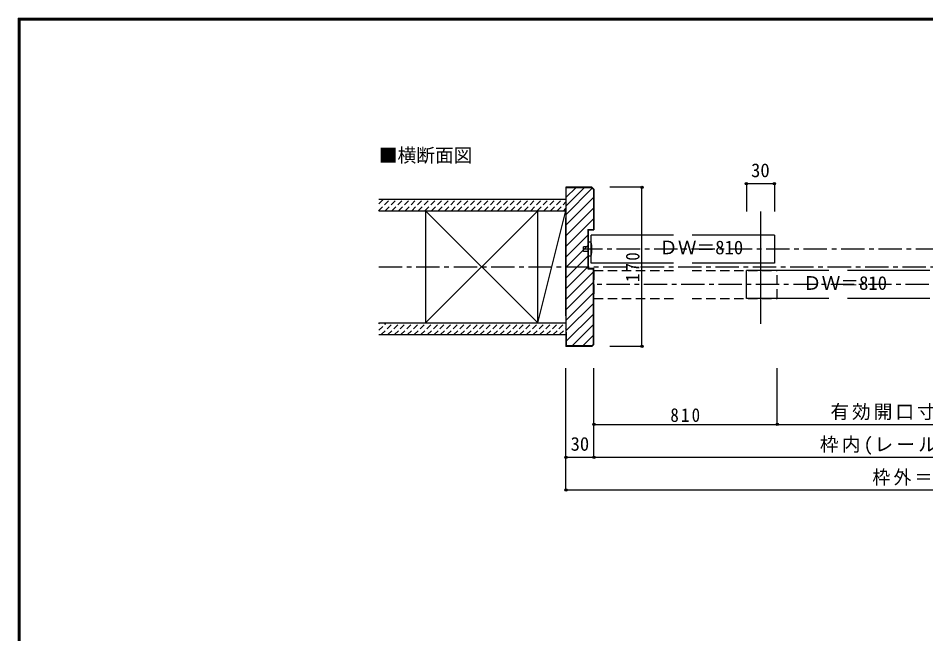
# Model space of a CAD drawing. Units: millimetres at full size, sheet at 1:5; details may follow other scales. Extents: x -973 to 977, y -718 to 696.
# Drawn here: x -973 to -2, y 38 to 696 of the extents above; entities that cross this region are included whole.
import ezdxf
from ezdxf.enums import TextEntityAlignment as Align

# ---------------------------------------------------------------- set-up
doc = ezdxf.new("R2010")
doc.units = ezdxf.units.MM
doc.header["$LTSCALE"] = 5
doc.header["$PDMODE"] = 32
doc.header["$PDSIZE"] = 2.5
for name, pattern in [('CHAIN1', [8, 5, -1, 1, -1]), ('DASHED1', [1.8, 1.2, -0.6]), ('DASHED2', [3, 2, -1])]:
    doc.linetypes.add(name, pattern=pattern)
for name, color, linetype in [('0-1_通り芯', 4, 'CHAIN1'), ('0-2_柱', 3, 'Continuous'), ('0-3_仕上げ', 2, 'Continuous'), ('0-4_枠', 3, 'Continuous'), ('0-6_扉', 6, 'Continuous'), ('0-7_金物', 7, 'Continuous'), ('0-A_文字', 3, 'Continuous'), ('0-B_寸法', 7, 'Continuous'), ('0-C_ハッチ', 4, 'DASHED1'), ('F-1_枠', 6, 'Continuous')]:
    doc.layers.add(name, color=color, linetype=linetype)
doc.styles.add('ＭＳ ゴシック', font='')
doc.styles.get('ＭＳ ゴシック').set_extended_font_data('MS Gothic')

msp = doc.modelspace()

# ---------------------------------------------------------------- linework, layer by layer
at = {"layer": '0-1_通り芯'}
msp.add_line((-587.506, 430), (590.812, 430), dxfattribs=at)
at = {"layer": '0-2_柱'}
for p, q in [((-537.506, 490), (-537.506, 370)), ((-417.506, 370), (-417.506, 490)), ((-387.506, 377.5), (-387.506, 482.5))]:
    msp.add_line(p, q, dxfattribs=at)
at = {"layer": '0-3_仕上げ'}
for p, q in [((-587.506, 502.5), (-387.506, 502.5)), ((-587.506, 490), (-387.506, 490)), ((-587.506, 370), (-387.506, 370)), ((-587.506, 357.5), (-387.506, 357.5))]:
    msp.add_line(p, q, dxfattribs=at)
at = {"layer": '0-4_枠'}
for p, q in [((-359.627, 515), (-387.506, 515)), ((-387.506, 515), (-387.506, 345)), ((-359.627, 515), (-357.506, 512.879)), ((-359.834, 514.5), (-387.006, 514.5)), ((-387.006, 500), (-387.006, 514.5)), ((-359.834, 514.5), (-358.006, 512.671)), ((-358.006, 512.671), (-358.006, 470)), ((-357.506, 512.879), (-357.506, 469.5)), ((-387.006, 500), (-387.506, 500)), ((-364.006, 470), (-364.006, 428)), ((-364.006, 470), (-358.006, 470)), ((-363.506, 469.5), (-357.506, 469.5)), ((-363.506, 469.5), (-363.506, 428.5)), ((-364.006, 428), (-358.006, 428)), ((-363.506, 428.5), (-357.506, 428.5)), ((-358.006, 347.328), (-358.006, 428)), ((-357.506, 347.121), (-357.506, 428.5)), ((-387.006, 360), (-387.506, 360)), ((-387.006, 360), (-387.006, 345.5)), ((-359.627, 345), (-387.506, 345)), ((-359.834, 345.5), (-387.006, 345.5)), ((-359.834, 345.5), (-358.006, 347.328)), ((-359.627, 345), (-357.506, 347.121))]:
    msp.add_line(p, q, dxfattribs=at)
at = {"layer": '0-6_扉', "color": 3}
msp.add_line((-179.426, 489), (-179.426, 369), dxfattribs=at)
at = {"layer": '0-6_扉'}
for p, q in [((-360.506, 434), (-360.506, 464)), ((-272.466, 464), (-360.506, 464)), ((-164.426, 464), (-252.466, 464)), ((-272.466, 434), (-360.506, 434)), ((-194.426, 396), (-194.426, 426)), ((-106.387, 426), (-194.426, 426)), ((1.653, 426), (-86.387, 426)), ((-106.387, 396), (-194.426, 396)), ((1.653, 396), (-86.387, 396))]:
    msp.add_line(p, q, dxfattribs=at)
at = {"layer": '0-6_扉', "color": 2, "linetype": 'DASHED2'}
for p, q in [((-357.506, 426), (-357.506, 396)), ((-357.506, 426), (-272.466, 426)), ((-252.466, 426), (-161.426, 426)), ((-161.426, 396), (-161.426, 426)), ((-357.506, 396), (-272.466, 396)), ((-252.466, 396), (-161.426, 396))]:
    msp.add_line(p, q, dxfattribs=at)
at = {"layer": '0-6_扉'}
msp.add_lwpolyline([(-164.426, 464), (-164.426, 434), (-252.466, 434)], dxfattribs=at)
at = {"layer": '0-7_金物'}
for p, q in [((-360.506, 456.5), (-363.506, 456.5)), ((-363.506, 441.5), (-363.506, 456.5)), ((-363.506, 451.5), (-368.506, 451.5)), ((-368.506, 446.5), (-368.506, 451.5)), ((-363.506, 446.5), (-368.506, 446.5)), ((-360.506, 441.5), (-363.506, 441.5))]:
    msp.add_line(p, q, dxfattribs=at)
msp.add_arc((-390.957, 449), 31.361, 346.16371, 13.83632, dxfattribs=at)
at = {"layer": '0-B_寸法', "color": 4}
for p, q in [((-306.084, 515), (-340.606, 515)), ((-306.084, 345), (-306.084, 515)), ((-194.426, 519), (-194.426, 489)), ((-194.426, 519), (-164.426, 519)), ((-164.426, 519), (-164.426, 489)), ((-306.084, 345), (-340.606, 345)), ((-387.506, 191.5), (-387.506, 321.5)), ((-357.506, 226.5), (-357.506, 321.5)), ((-357.506, 261.5), (-357.506, 321.5)), ((-161.426, 261.5), (-161.426, 321.5)), ((-161.426, 261.5), (164.732, 261.5)), ((-387.506, 226.5), (390.812, 226.5)), ((-387.506, 191.5), (390.812, 191.5))]:
    msp.add_line(p, q, dxfattribs=at)
at = {"layer": '0-B_寸法'}
for p, q in [((-537.506, 490), (-417.506, 370)), ((-537.506, 370), (-417.506, 490)), ((-417.506, 370), (-387.506, 490))]:
    msp.add_line(p, q, dxfattribs=at)
at = {"layer": '0-B_寸法', "color": 4, "linetype": 'CHAIN1'}
for p, q in [((371.812, 449), (-368.506, 449)), ((360.812, 411), (-357.506, 411))]:
    msp.add_line(p, q, dxfattribs=at)
at = {"layer": '0-B_寸法', "color": 4}
msp.add_lwpolyline([(-357.506, 261.5), (-161.426, 261.5), (-161.426, 321.5)], dxfattribs=at)
at = {"layer": '0-B_寸法'}
for p in [(-306.084, 515), (-194.426, 519), (-164.426, 519), (-306.084, 345), (-357.506, 261.5), (-161.426, 261.5), (-387.506, 226.5), (-357.506, 226.5), (-387.506, 191.5)]:
    msp.add_point(p, dxfattribs=at)
at = {"layer": '0-C_ハッチ', "linetype": 'Continuous'}
for p, q in [((-387.506, 485.755), (-359.297, 513.963)), ((-387.006, 495.315), (-367.821, 514.5)), ((-387.006, 504.376), (-376.882, 514.5)), ((-387.506, 474.441), (-358.006, 503.941)), ((-387.506, 463.127), (-358.006, 492.627)), ((-387.506, 451.814), (-358.006, 481.314)), ((-387.506, 440.5), (-364.006, 464)), ((-387.506, 429.186), (-364.006, 452.686)), ((-387.506, 417.872), (-364.006, 441.372)), ((-387.506, 406.559), (-364.006, 430.059)), ((-387.506, 395.245), (-358.006, 424.745)), ((-387.506, 383.931), (-358.006, 413.431)), ((-387.506, 372.617), (-358.006, 402.118)), ((-387.006, 361.803), (-358.006, 390.804)), ((-387.006, 350.49), (-358.006, 379.49)), ((-380.682, 345.5), (-358.006, 368.176)), ((-369.368, 345.5), (-358.006, 356.863))]:
    msp.add_line(p, q, dxfattribs=at)
at = {"layer": '0-C_ハッチ'}
for p, q in [((-587.776, 490), (-575.276, 502.5)), ((-587.506, 497.341), (-582.347, 502.5)), ((-580.705, 490), (-568.205, 502.5)), ((-573.634, 490), (-561.134, 502.5)), ((-566.563, 490), (-554.063, 502.5)), ((-559.491, 490), (-546.991, 502.5)), ((-552.42, 490), (-539.92, 502.5)), ((-545.349, 490), (-532.849, 502.5)), ((-538.278, 490), (-525.778, 502.5)), ((-531.207, 490), (-518.707, 502.5)), ((-524.136, 490), (-511.636, 502.5)), ((-517.065, 490), (-504.565, 502.5)), ((-509.994, 490), (-497.494, 502.5)), ((-502.923, 490), (-490.423, 502.5)), ((-495.852, 490), (-483.352, 502.5)), ((-488.781, 490), (-476.281, 502.5)), ((-481.71, 490), (-469.21, 502.5)), ((-474.639, 490), (-462.139, 502.5)), ((-467.568, 490), (-455.068, 502.5)), ((-460.497, 490), (-447.997, 502.5)), ((-453.425, 490), (-440.925, 502.5)), ((-446.354, 490), (-433.854, 502.5)), ((-439.283, 490), (-426.783, 502.5)), ((-432.212, 490), (-419.712, 502.5)), ((-425.141, 490), (-412.641, 502.5)), ((-418.07, 490), (-405.57, 502.5)), ((-410.999, 490), (-398.499, 502.5)), ((-403.928, 490), (-391.428, 502.5)), ((-396.857, 490), (-387.506, 499.351)), ((-389.786, 490), (-387.506, 492.28)), ((-587.506, 362.133), (-579.639, 370)), ((-587.506, 369.204), (-586.71, 370)), ((-585.068, 357.5), (-572.568, 370)), ((-577.997, 357.5), (-565.497, 370)), ((-570.925, 357.5), (-558.425, 370)), ((-563.854, 357.5), (-551.354, 370)), ((-556.783, 357.5), (-544.283, 370)), ((-549.712, 357.5), (-537.212, 370)), ((-542.641, 357.5), (-530.141, 370)), ((-535.57, 357.5), (-523.07, 370)), ((-528.499, 357.5), (-515.999, 370)), ((-521.428, 357.5), (-508.928, 370)), ((-514.357, 357.5), (-501.857, 370)), ((-507.286, 357.5), (-494.786, 370)), ((-500.215, 357.5), (-487.715, 370)), ((-493.144, 357.5), (-480.644, 370)), ((-486.073, 357.5), (-473.573, 370)), ((-479.002, 357.5), (-466.502, 370)), ((-471.931, 357.5), (-459.431, 370)), ((-464.859, 357.5), (-452.359, 370)), ((-457.788, 357.5), (-445.288, 370)), ((-450.717, 357.5), (-438.217, 370)), ((-443.646, 357.5), (-431.146, 370)), ((-436.575, 357.5), (-424.075, 370)), ((-429.504, 357.5), (-417.004, 370)), ((-422.433, 357.5), (-409.933, 370)), ((-415.362, 357.5), (-402.862, 370)), ((-408.291, 357.5), (-395.791, 370)), ((-401.22, 357.5), (-388.72, 370)), ((-394.149, 357.5), (-387.506, 364.143))]:
    msp.add_line(p, q, dxfattribs=at)
at = {"layer": 'F-1_枠'}
for p, q in [((-973.347, 695.833), (-973.347, -700.833)), ((-973.347, 695.833), (976.653, 695.833)), ((-973.347, 695), (976.653, 695)), ((-973.347, 694.167), (976.653, 694.167)), ((-972.514, 695.833), (-972.514, -700.833)), ((-971.68, 695.833), (-971.68, -700.833))]:
    msp.add_line(p, q, dxfattribs=at)

# ---------------------------------------------------------------- texts
at = {"layer": '0-A_文字', "color": 7, "style": 'ＭＳ ゴシック'}
msp.add_text('■横断面図', height=14.66, dxfattribs=at).set_placement((-587.506, 537.5), align=Align.BOTTOM_LEFT)
at = {"layer": '0-B_寸法', "style": 'ＭＳ ゴシック'}
for s, p in [('30', (-189.426, 521.5)), ('ＤＷ＝810', (-287.755, 439)), ('ＤＷ＝810', (-133.887, 401)), ('30', (-382.506, 229))]:
    msp.add_text(s, height=14.66, dxfattribs=at).set_placement(p, align=Align.BOTTOM_LEFT)
at = {"layer": '0-B_寸法', "insert": (-308.584, 413.75), "char_height": 14.66, "attachment_point": 7, "rotation": 90, "style": 'ＭＳ ゴシック'}
msp.add_mtext('\\T1.27;\\W0.9;170', dxfattribs=at)
at = {"layer": '0-B_寸法', "char_height": 14.66, "attachment_point": 7, "style": 'ＭＳ ゴシック'}
for s, insert in [('\\T1.16;有効開口寸法＝1,554', (-104.597, 264)), ('\\T1.27;\\W0.9;810', (-275.716, 264)), ('\\T1.17;枠内(レール長)＝3,174', (-115.847, 229)), ('\\T1.19;\\W0.95;枠外＝3,234', (-59.597, 194))]:
    msp.add_mtext(s, dxfattribs=dict(at, insert=insert))

doc.saveas('drawing.dxf')
